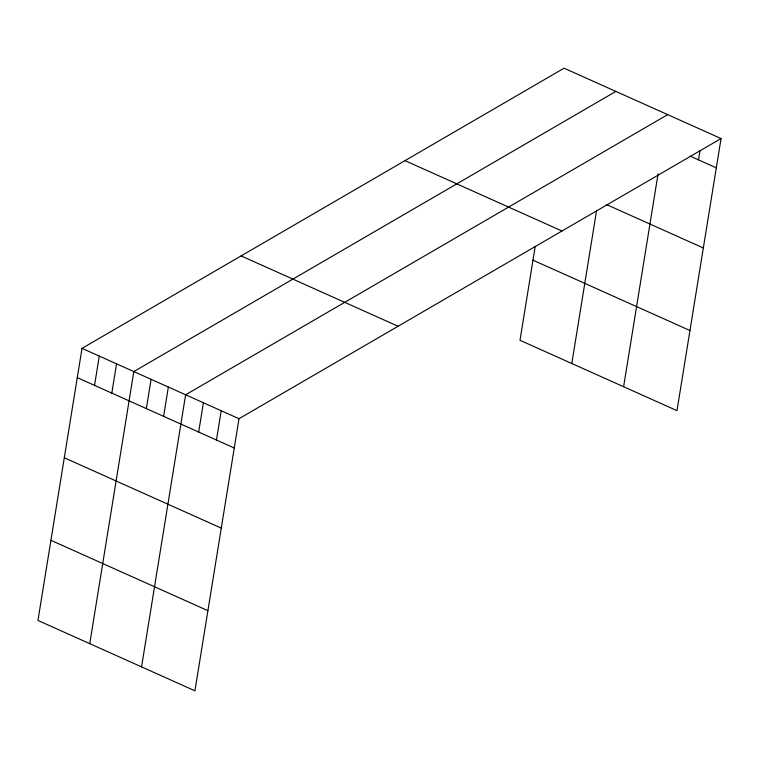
<?xml version="1.0" encoding="UTF-8"?>
<svg xmlns="http://www.w3.org/2000/svg" width="759" height="759" viewBox="0 0 759 759"><rect width="100%" height="100%" fill="white"/><g stroke="black" fill="none" stroke-linecap="round" stroke-linejoin="round"><path stroke-width="1.14" d="M82.019 348.353L37.95 620.445L194.93 690.804L239 418.712L721.05 138.555L564.07 68.196L82.019 348.353L239 418.712M94.543 385.373L99.287 356.094M111.81 393.115L116.554 363.827M89.752 643.66L133.821 371.568L615.872 91.412M146.345 408.589L151.088 379.31M163.612 416.33L168.356 387.052M141.553 666.886L185.623 394.794L667.673 114.637M198.678 432.051L203.421 402.763M216.467 440.021L221.211 410.742M535.209 246.4L520 340.288L676.981 410.647L721.05 138.555M571.802 363.504L596.479 211.144M623.604 386.729L658.062 173.963M698.517 159.864L699.978 150.851M690.14 156.107L716.306 167.843M606.783 204.693L703.327 247.965M404.993 160.642L561.973 231.011M532.979 260.157L689.959 330.526M241.096 255.897L398.077 326.266M77.276 377.631L234.256 448M64.297 457.762L221.277 528.122M50.929 540.313L207.909 610.682"/></g></svg>
